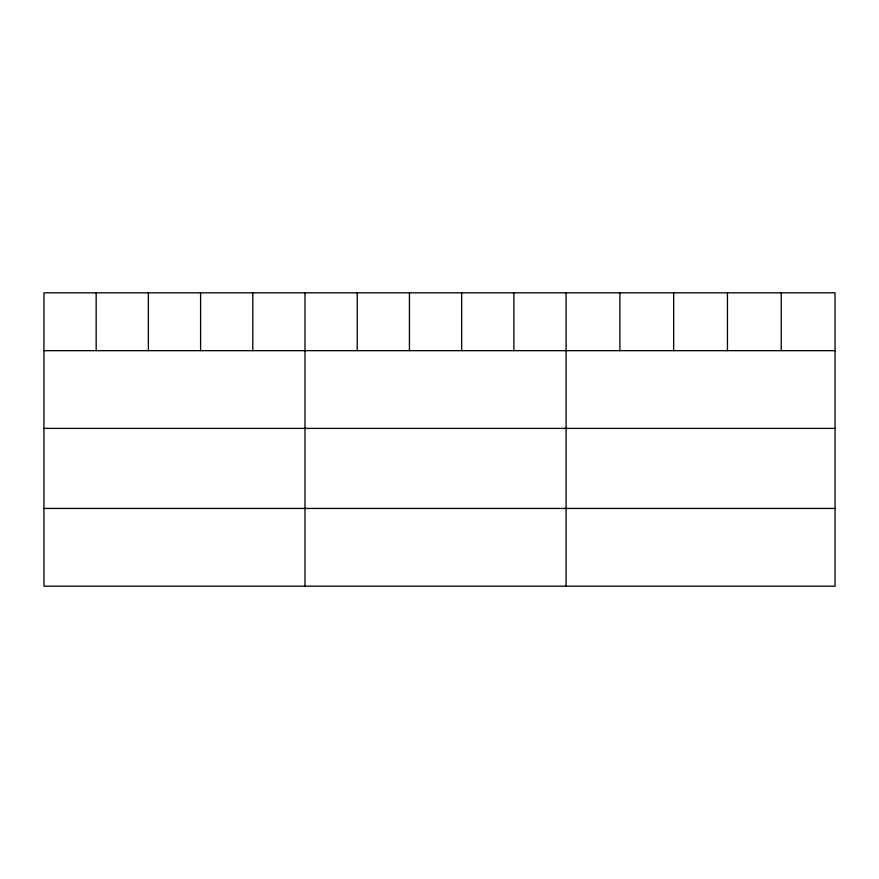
<?xml version="1.0" encoding="UTF-8"?>
<svg xmlns="http://www.w3.org/2000/svg" width="879" height="879" viewBox="0 0 879 879"><rect width="100%" height="100%" fill="white"/><g stroke="black" fill="none" stroke-linecap="round" stroke-linejoin="round"><path stroke-width="1.32" d="M835.05 350.666L835.05 586.161L43.95 586.161L43.95 292.839L835.05 292.839L835.05 350.666L43.95 350.666M43.95 428.381L835.05 428.381M43.95 508.447L835.05 508.447M781.255 292.839L781.255 350.666M727.46 292.839L727.46 350.666M673.666 292.839L673.666 350.666M619.871 292.839L619.871 350.666M566.076 292.839L566.076 586.161M513.863 292.839L513.863 350.666M461.651 292.839L461.651 350.666M409.438 292.839L409.438 350.666M357.226 292.839L357.226 350.666M305.013 292.839L305.013 586.161M252.8 292.839L252.8 350.666M200.588 292.839L200.588 350.666M148.375 292.839L148.375 350.666M96.163 292.839L96.163 350.666"/></g></svg>
